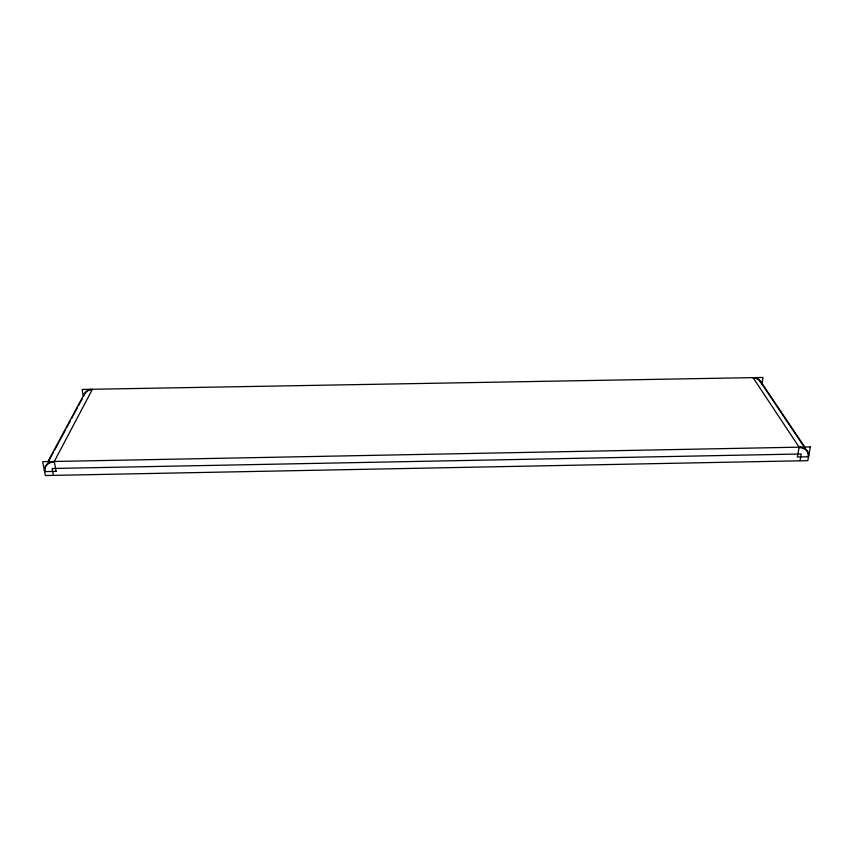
<?xml version="1.0" encoding="UTF-8"?>
<svg xmlns="http://www.w3.org/2000/svg" width="853" height="853" viewBox="0 0 853 853"><rect width="100%" height="100%" fill="white"/><g stroke="black" fill="none" stroke-linecap="round" stroke-linejoin="round"><path stroke-width="1.28" d="M762.038 383.754L763.019 377.463L82.144 389.448L83.231 395.803M800.018 460.812L801.244 453.977L52.129 468.489L53.451 475.377M47.821 461.718L84.404 393.777M48.248 461.921L53.291 452.548M54.549 450.203L65.254 430.285M66.513 427.939L70.298 420.913M71.556 418.567L77.228 408.022M78.487 405.676L82.261 398.65M760.535 381.216L805.264 447.772M760.183 381.44L804.123 446.919M752.986 377.996A9.969 8.231 -27.1 0 1 760.78 382.581M84.511 394.566A10.151 8.445 21.6 0 1 84.788 393.958M85.119 393.382A10.151 8.445 21.6 0 1 88.168 390.663M88.829 390.365A10.151 8.445 21.6 0 1 91.719 389.672M44.601 471.602A11.953 9.575 19.3 0 1 54.272 461.473L92.433 389.267A10.567 8.797 21.6 0 0 83.626 396.421M808.537 456.76A11.707 9.287 -25 0 0 799.122 447.164L753.039 377.634A10.385 8.573 -27.1 0 1 761.164 382.411M761.388 383.05A10.385 8.573 -27.1 0 1 761.665 384.383M799.048 447.558L797.363 456.973L808.09 456.771A11.238 8.914 -25 0 0 799.048 447.558M810.35 446.951L807.823 460.652L45.38 475.537L42.65 461.697L810.35 446.951M56.17 471.378L45.06 471.592A11.473 9.191 19.3 0 1 54.347 461.878L56.17 471.378"/></g></svg>
